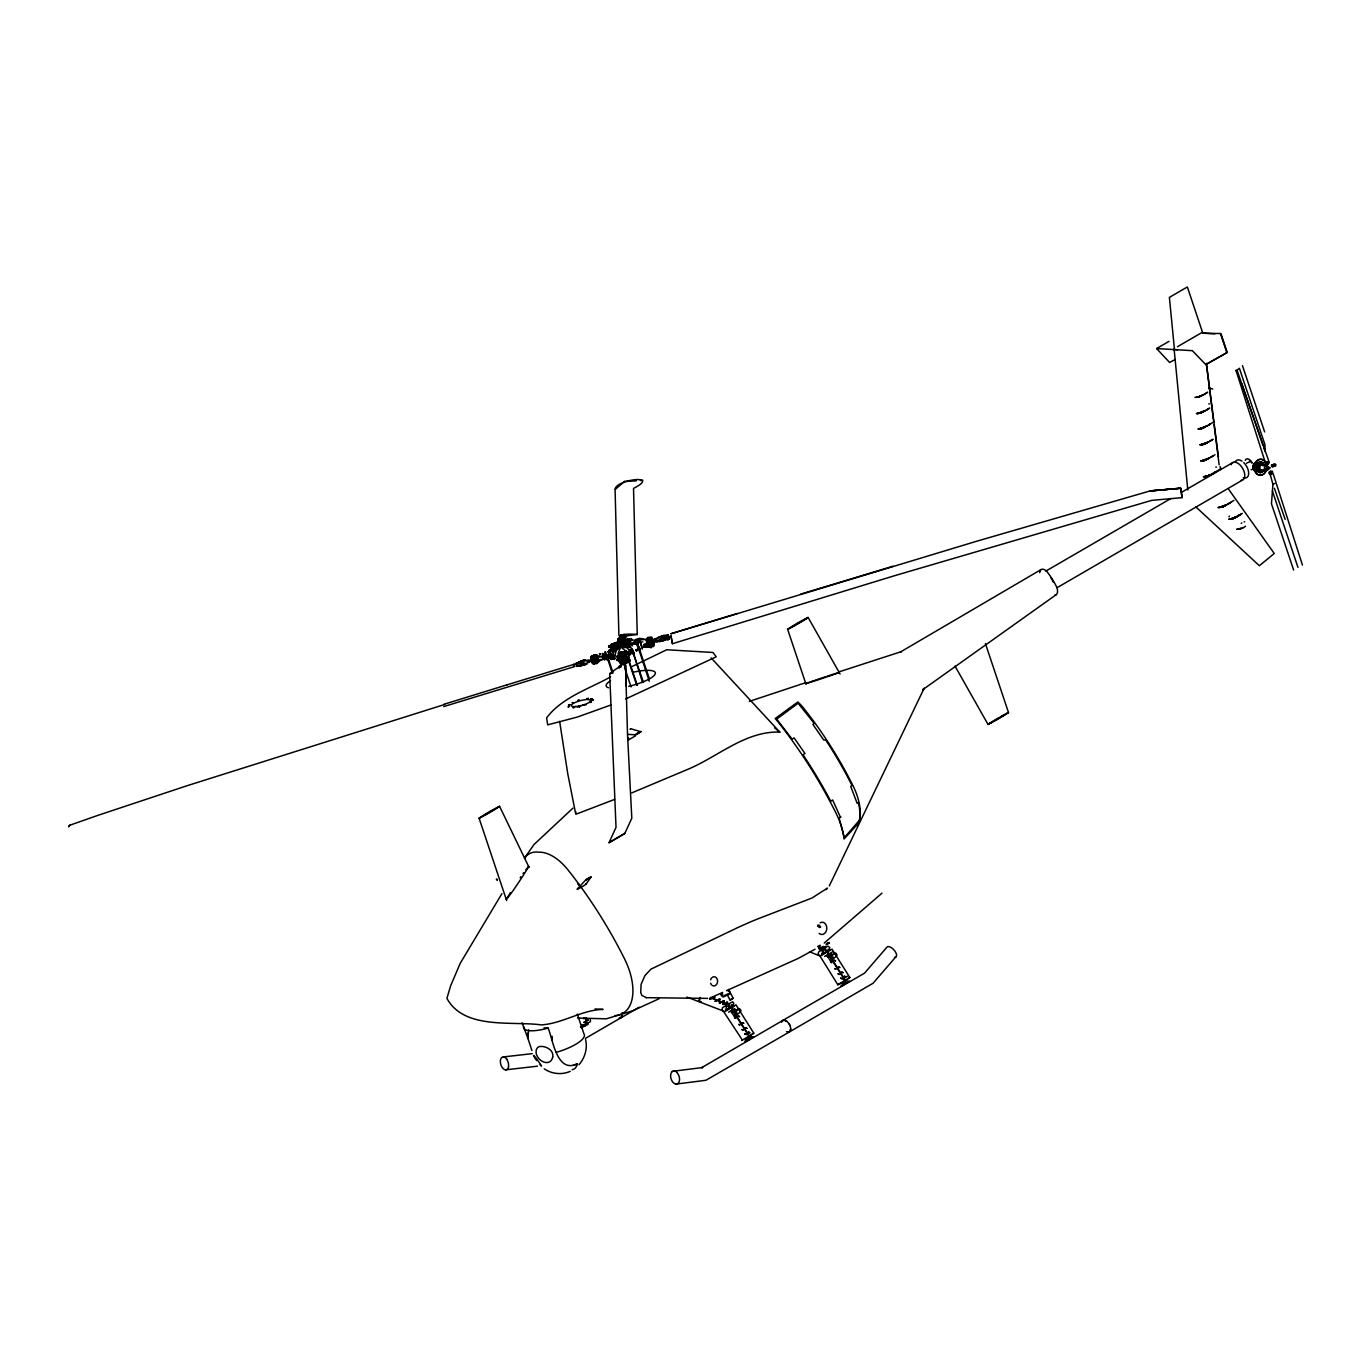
<?xml version="1.0" encoding="UTF-8"?>
<svg xmlns="http://www.w3.org/2000/svg" width="1371" height="1371" viewBox="0 0 1371 1371"><rect width="100%" height="100%" fill="white"/><g stroke="black" fill="none" stroke-linecap="round" stroke-linejoin="round"><path stroke-width="1.5" d="M611.277 650.608L610.935 646.375M612.546 648.277L612.443 646.461L612.837 649.254M608.433 651.294L616.573 649.186A3.667 1.045 -18.5 0 0 617.378 647.643L617.087 646.204L615.202 646.752A3.667 1.045 -18.5 0 1 611.826 647.506L608.981 647.283M609.41 650.745L609.101 650.317M620.994 662.313C618.801 661.885 622.331 660.119 620.532 663.273A104.642 36.263 -33.6 0 0 621.44 664.541L621.817 665.158A109.543 28.38 -32.7 0 1 621.474 664.507L617.344 657.857L619.401 656.572L618.098 653.264L619.812 649.288M620 638.423C614.945 638.029 622.348 640.326 624.73 637.618M633.762 652.785C632.511 651.328 635.373 653.23 631.551 649.871C632.682 646.444 634.927 656.486 631.346 652.836M579.522 665.809L578.613 666.083L579.539 665.586A104.642 6.17 -12 0 0 576.488 666.289L576.368 665.895A109.543 5.638 -17.3 0 1 577.757 665.466M586.737 664.181L580.122 665.775L583.618 663.975M582.195 665.363L582.675 665.261M581.87 665.415L582.007 665.055M584.457 664.781L583.892 665.124M584.457 664.575L583.84 664.695M602.709 655.698C612.014 657.206 593.694 663.067 598.836 660.702M672.441 643.685L670.95 635.681L671.105 636.692A147.023 12.27 72.9 0 0 671.567 639.383L672.407 643.702L894.595 575.7L1151.657 500.398L1182.145 497.639L1180.722 488.487M663.924 635.39L661.079 636.333M624.079 653.898C633.094 663.307 622.982 662.519 628.158 660.736M610.146 657.823L610.541 656.229L612.374 656.229M607.953 657.292A2.451 2.331 -1.6 0 1 610.095 653.778A2.451 2.331 -1.6 0 1 612.186 657.292L612.357 656.401M623.394 639.966C620.874 640.942 631.397 638.766 619.538 639.743L619.058 641.045M627.678 642.331L628.175 643.65L628.072 642.296M628.638 643.05L627.387 642.999L628.552 642.622M612.22 658.371C614.414 659.657 609.375 657.6 611.774 659.28M616.539 647.883L618.167 646.872M616.83 647.712L617.961 645.69L624.987 642.896M826.079 951.405L825.77 949.04L824.622 950.12M607.781 651.705L609.444 651.619M627.027 657.514L626.787 658.508M752.131 1036.956L751.462 1036.305L752.422 1037.453M610.403 658.868L610.78 657.017L610.403 657.909M610.421 658.714L611.792 658.937L610.506 658.423M610.575 659.125L610.832 658.131L611.14 659.194M611.466 658.834L610.541 658.885M633.265 643.667A2.605 2.485 -1.6 0 1 636.315 643.667A2.451 2.331 -1.6 0 0 633.351 643.753C633.522 642.005 634.979 644.456 633.094 642.999M634.602 643.427L633.796 643.17M575.854 811.975L575.854 814.271L614.585 799.413M609.992 657.412L608.724 657.377M616.727 659.794L618.852 658.08A4.284 4.096 -1.6 0 1 620.926 652.219A4.284 4.096 -1.6 0 1 626.736 654.721M618.338 660.205C617.139 657.429 616.847 662.861 620.292 658.8M623.017 640.565L623.754 641.097L623.291 640.154M638.201 649.546C636.487 647.969 638.132 649.546 638.012 648.911M646.204 643.89L646.923 645.93C645.535 648.277 642.142 645.398 644.644 646.632M643.976 646.923L646.546 646.032M612.734 649.254C611.158 648.397 611.14 650.882 612.58 649.083M609.015 650.54L611.689 648.894A3.667 1.045 -18.5 0 1 614.894 647.626L616.847 647.438L615.373 647.592M649.614 642.879L648.483 643.445L651.893 642.708L650.659 641.525L646.632 643.068L647.095 638.989L646.032 639.606M621.32 664.301L623.068 664.044A109.543 28.38 -32.7 0 0 624.148 660.685L624.165 659.143L625.622 658.92M625.33 659.674L625.159 664.627A104.642 17.737 -31.9 0 1 624.61 665.535L624.508 665.723M621.491 661.542L620.755 662.879L621.817 663.153M626.633 660.342L625.673 658.32M635.801 649.854C638.869 649.837 634.962 649.974 636.298 650.951M618.458 660.188L616.881 659.485L617.738 659.708M616.607 660.188L618.715 658.988L618.27 657.017M1293.624 570.028L1271.465 503.774L1272.939 484.1L1274.704 483.552M620.532 663.118L621.114 660.462M632.168 650.951L631.671 648.414L629.375 646.221M633.745 643.393L636.264 643.582M584.749 1017.968L584.012 1018.91L583.977 1017.899M648.294 637.789C647.283 637.258 648.723 651.174 651.036 646.444M648.329 639.726L647.712 640.84L650.522 640.103A1.851 1.577 -9 0 1 652.819 641.062L654.121 644.661A1.851 1.577 -9 0 1 652.904 646.684L649.837 647.215M648.449 640.411L647.455 640.634L648.603 640.48M651.122 647.146L650.385 647.472M626.256 660.222C625.039 663.341 626.05 657.326 624.49 659.708M611.02 649.34L611.397 650.42M632.648 652.699L632.699 653.401M607.319 655.389L606.462 656.572M611.295 655.886L609.889 654.772L606.668 656.606M582.983 1025.594L585.725 1025.834L584.183 1024.942M586.582 1023.554L588.125 1024.445L585.006 1024.034L586.205 1023.332M748.652 1039.252L745.361 1041.72L746.561 1041.035M749.457 1037.95L750.297 1036.219L747.692 1037.744M843.096 983.641L843.936 981.893M652.065 642.348L652.288 645.244L649.46 646.169M646.015 643.804L643.787 645.878M646.512 645.313C640.463 649.066 645.587 640.514 646.392 645.827M636.384 643.77L637.189 642.468L638.286 643.873M632.716 651.482L633.676 652.613L632.528 653.504M622.931 641.165L623.719 640.737L622.828 640.788M68.567 826.542L69.732 825.188M618.698 666.957L621.132 665.946L620.703 666.991M620.874 666.614L620.635 665.501L620.24 666.991M624.85 641.748L618.784 642.211L617.704 643.856M644.97 645.433L646.238 645.004M646.923 645.93L646.804 647.043L645.895 646.187M621.406 663.016L621.766 662.347A2.434 2.331 -1.6 0 1 620.737 659.074A2.434 2.331 -1.6 0 1 624.336 658.628A2.434 2.331 -1.6 0 1 624.422 662.073M619.401 646.461L618.132 647.198M611.243 656.143L608.398 657.035L609.769 656.589M618.235 660.034L617.001 659.537M619.349 659.177L619.195 656.572L618.15 657.343M626.616 659.622L626.478 660.496L624.113 655.355L620.48 657.309M619.281 655.612L619.401 654.635M626.924 657.772L632.802 651.996M607.319 658.149L608.57 660.805L608.004 657.943M646.307 644.798L644.541 644.73A2.365 1.182 -19.9 0 0 645.09 645.175M587.336 661.268C588.896 663.667 587.216 658.457 588.09 662.433M621.337 664.575L617.293 657.772L623.908 654.018M591.329 660.171L590.832 657.909M647.232 638.201L650.043 637.087A1.851 1.577 -9 0 1 652.339 638.046M651.602 642.519L648.757 644.01M501.923 893.618L460.193 963.367L450.648 985.8L446.912 998.396C464.186 1030.032 512.206 1020.881 541.254 1024.891C562.727 1023.589 581.647 1009.879 603.069 1009.416L595.048 1008.936M497.09 880.011C497.433 877.954 495.154 879.411 497.33 879.925M578.682 885.032C578.819 881.981 579.145 886.06 577.979 883.661M628.398 737.958L628.655 739.672L628.141 738.112M650.265 644.747L649.169 645.158M650.522 645.45L649.391 645.827M585.537 1038.327L621.543 1017.419L622.126 1013.238M676.143 1084.067L705.928 1080.279L789.165 1032.089L790.759 1028.85M1263.685 470.013C1266.067 473.492 1260.36 468.779 1264.559 469.533M1265.947 468.882L1265.227 469.67L1266.136 469.036M1265.81 469.55L1264.799 470.87L1266.119 470.184M1266.221 470.681C1262.502 467.785 1267.044 473.629 1266.341 470.047A8.02 6.255 -86.6 0 1 1256.659 473.8A8.02 6.255 -86.6 0 1 1256.59 461.084A8.02 6.255 -86.6 0 1 1266.204 463.912M1271.62 465.42L1272.939 464.495M1273.196 466.191L1273.779 465.54M1271.928 466.774L1273.385 466.311M1274.602 465.557L1275.527 464.855L1274.687 465.9M1265.33 470.356L1266.684 470.476M1267.112 466.431L1266.307 466.329M1275.099 465.352C1275.253 465.077 1272.511 464.975 1275.613 465.849M731.566 999.562C729.149 999.253 729.766 1001.036 731.343 999.031M732.011 999.031L733.125 998.259L728.567 989.399M616.145 645.33L617.738 644.867L616.162 645.33M781.59 1022.235L783.064 1020.281L864.57 973.136L886.968 947.155A6.804 3.205 48.4 0 1 892.384 948.424L893.652 949.606A6.581 3.085 48.4 0 1 896.548 956.033L873.07 983.247L789.165 1032.089L786.474 1031.678M790.69 1029.912C791.136 1025.697 787.777 1019.921 783.064 1020.281L701.626 1067.683L702.723 1067.529L674.035 1071.128M608.227 657.412C608.484 655.784 605.879 661.833 607.267 658.646M739.552 1009.724L740.597 1010.478L739.672 1010.084M625.039 659.005L625.861 660.873M624.165 660.685L623.257 661.662A104.642 36.263 -33.6 0 1 622.862 663.718L623.068 664.044M624.525 665.295L624.902 664.335L624.473 665.501M625.21 662.313L625.21 662.262A109.543 28.38 -32.7 0 1 624.542 664.541L624.576 665.518M620.806 661.302L620.72 662.227L620.617 661.285M621.046 662.159L621.766 662.639M621.646 664.884A109.543 28.38 -32.7 0 1 620.429 662.879C621.886 662.107 620.343 663.375 620.926 662.004M622.965 661.97L622.245 660.496L622.64 662.433M622.708 661.473L622.194 660.462L622.794 662.159M623.257 661.662L621.988 659.948M828.547 950C826.816 948.252 829.883 950.806 827.998 951.097M612.717 646.392L612.563 647.883M633.762 652.836C634.739 654.207 632.511 654.807 634.019 653.933M608.587 655.561L608.021 656.915M745.43 1041.634L745.087 1040.743M618.355 647.9L617.738 648.723A3.667 1.045 -18.5 0 1 616.864 650.06L613.128 652.236L613.934 656.606M620.36 638.543C620.069 642.194 614.431 642.622 610.832 644.473M627.952 643.479L628.089 642.519L623.908 645.295M630.317 643.65C634.79 643.65 628.055 642.622 631.414 643.667L626.53 646.735L624.525 646.512A3.667 1.045 -18.5 0 1 623.599 645.741L621.56 645.707M528.658 1029.861L527.886 1038.378L531.948 1050.529M631.551 649.871C628.912 654.772 616.402 657.497 618.561 656.76M622.982 655.047L626.89 661.765M623.976 657.36L624.936 657.155M624.182 636.881L623.257 634.43L625.245 634.276A147.023 140.288 -1.6 0 1 630.3 634.088L637.344 634.43L623.394 636.333L624.096 635.75L624.233 637.069M623.445 638.235L623.394 635.698A104.642 21.885 -4 0 0 622.623 634.824L620.96 634.944A104.642 21.885 -4 0 0 620.206 635.921L619.692 638.098A109.543 32.75 -4.1 0 1 620.052 637.155M667.266 639.657L667.437 637.549L669.219 638.526M627.421 653.384L627.472 651.945A2.365 1.474 -20.9 0 1 628.655 651.739L628.998 651.928M627.301 651.722L627.61 653.144L628.638 652.836M1260.463 464.82L1260.497 464.752A2.776 2.159 -86.6 0 1 1263.051 465.54A2.862 2.228 -86.6 0 0 1259.264 466.277A2.862 2.228 -86.6 0 0 1261.646 470.099A2.776 2.159 -86.6 0 1 1260.018 465.18L1259.966 465.06M643.804 644.918L644.353 646.512M663.238 640.446L665.226 640.051A104.642 51.978 -26 0 0 669.219 638.046L668.962 636.881L669.117 638.955M664.061 640.446L654.207 642.245L660.085 639.417A109.543 55.491 -19.9 0 0 668.517 636.11L668.26 634.927A104.642 53.606 -13.7 0 0 663.907 635.493L658.029 637.361M668.311 637.601L666.306 639.126L668.945 638.132L667.968 639.709L666.769 638.201M668.088 637.909L666.306 639.126M667.471 639.417L667.06 638.166L667.163 639.469M640.908 642.125A3.17 1.611 -19.9 0 0 638.835 641.851C640.223 642.553 637.704 643.77 639.64 640.805M508.624 1066.844L508.178 1068.146A6.804 3.976 73.7 0 1 503.414 1068.814L502.403 1067.718A6.581 3.839 73.7 0 1 500.518 1059.869L500.963 1058.583A6.804 3.976 73.7 0 1 505.728 1057.915L506.739 1058.995M642.605 682.535L633.83 654.738L643.462 682.261M611.689 649.7L612.066 650.488L611.672 649.528M611.517 648.946L616.504 648.98L612.203 649.186M611.295 656.401L611.329 657.309M607.027 655.492L608.193 655.921L607.576 656.692M642.965 641.988L642.519 641.834M643.376 646.169L644.199 646.889M666.991 638.286L667.968 639.606M668.671 637.892L669.031 638.766M619.041 638.663L619.761 638.92M623.462 638.578L625.519 638.029M624.559 663.084L627.284 661.422M742.414 1040.143L723.974 1012.124L735.97 1004.84L753.793 1033.186L748.103 1036.836M741.797 1040.469L753.793 1033.186M841.109 982.904L837.835 984.772L820.098 956.221L832.008 949.143L849.831 977.489L847.912 978.911M837.835 984.772L849.831 977.489M619.041 641.337L619.538 639.743M636.864 641.028L635.578 641.594L636.83 640.72M826.644 951.885L826.25 950.891M847.432 982.322L841.4 986.023L841.126 985.046M1266.136 464.906C1263.479 465.043 1266.667 463.501 1268.158 463.998M1267.524 465.969L1266.564 466.877M1266.427 470.699L1264.902 470.99M1267.25 468.899L1266.53 469.465M617.704 659.982L616.744 660.274M618.852 660.565L617.755 660.565L618.51 659.914M618.647 659.605L618.355 658.765M609.992 650.625L609.101 650.248M610.352 651.722L609.889 652.527L610.129 651.671M614.602 650.162C612.871 649.957 610.523 651.842 613.42 652.013M613.642 652.425L613.66 651.739M627.541 638.629L627.969 638.56M631.346 638.8L631.174 638.458M653.796 639.554L654.91 638.903L654.927 639.794M625.536 664.764L627.524 734.667L631.808 818.264L624.679 833.654L609.032 842.685L616.025 827.364L609.667 673.624L615.185 669.596A147.023 140.288 -1.6 0 1 619.435 666.94L620.463 666.34M612.46 657.189C610.472 645.792 605.485 660.205 608.775 658.183M622.314 637.052L623.394 635.698M829.301 885.906L924.174 688.208L922.786 689.664L1056.047 594.791M611.089 657.36L610.181 656.863M648.072 637.138L647.266 638.269M637.258 634.567L633.522 488.419C661.679 473.955 614.945 479.284 615.082 489.653L618.904 635.664M607.096 658.817L607.164 659.742L606.873 658.834M626.461 652.253L626.239 650.917L626.958 653.23M639.006 649.991L649.254 681.216M1266.941 462.387L1265.296 462.507L1235.991 370.359M1267.215 463.192L1265.844 462.97M1264.799 469.636L1265.347 468.642L1266.376 469.893A8.02 6.255 -86.6 0 1 1256.847 473.818A8.02 6.255 -86.6 0 1 1256.761 461.084A8.02 6.255 -86.6 0 1 1266.376 463.929L1267.095 464.529M1263.651 447.323L1265.073 451.505L1264.902 444.547L1239.384 368.268L1237.036 370.256L1268.809 461.204L1266.924 462.455M1268.655 463.072L1267.472 464.084M1269.306 472.035L1270.866 471.47M1269.169 473.475C1278.063 467.494 1266.598 476.251 1269.769 471.675M1270.043 472.687L1271.003 471.264M1269.683 474.349L1269.923 472.909M1271.945 472.19L1269.546 472.464M1270.986 472.018L1270.763 471.298M626.067 642.742L627.49 642.691M639.092 641.08L637.823 640.446L639.503 640.857M620.892 662.056L621.166 662.913M507.287 897.679L506.293 899.496A71.669 36.4 -41.6 0 0 508.452 896.84M616.316 649.768L615.065 655.492L619.058 657.943M648.277 640.326L648.62 640.24M617.378 659.674L618.372 659.382M618.544 661.49L619.092 661.011M840.509 817.39L832.625 799.944L830.775 801.315L828.101 796.277A294.251 164.057 59.9 0 0 804.948 757.7L803.046 754.838L804.948 753.484L794.083 737.872L792.164 739.226L776.74 719.107L798.111 703.254L814.237 723.425L812.9 724.402L823.731 740.014L825.599 739.809A252.384 140.716 59.9 0 1 849.077 779.705L852.008 785.463L850.706 786.44L857.201 803.423L858.332 802.429L858.812 804.297A45.38 25.295 59.9 0 1 859.411 820.269L844.382 837.578L839.189 818.401L840.851 816.79M1271.414 465.249L1272.836 464.923M1271.637 466.26L1271.945 464.838M1272.151 465.472L1273.882 464.084M1272.888 466.997L1273.488 466.003M609.084 655.458L608.039 656.435L609.649 654.721M622.091 1016.511L619.229 1018.002M609.17 655.766L608.621 656.692M622.931 654.67L622.383 655.064M835.625 953.719L836.618 954.764L835.625 953.976M727.693 990.548L729.783 991.764M615.048 648.175L617.773 646.444L615.562 646.684A3.17 0.943 -4.1 0 0 612.529 647.592L612.46 647.146M580.019 706.185L578.905 706.648L580.19 706.151M585.074 704.848L586.222 704.711M572.084 702.706L573.404 702.603M609.032 842.685L624.696 833.397M608.433 656.041L607.833 655.835M619.126 656.692L618.355 656.726M626.256 661.713L627.284 661.25M570.096 704.677L568.451 705.054L569.565 704.591M747.898 1037.607L747.075 1039.338M747.795 1040.315L748.96 1039.646M845.102 981.225L846.335 980.505L843.731 982.047M625.604 659.965L624.011 659.777L625.622 658.251A4.027 3.839 -1.6 0 0 626.119 657.634M624.919 659.794L624.799 659.588M586.274 883.918L591.004 876.926A22.005 18.012 42.8 0 1 585.623 880.079L577.294 889.128A21.559 17.634 42.8 0 0 580.276 887.757L583.652 885.803A21.559 17.634 42.8 0 0 586.274 883.935A21.559 17.634 42.8 0 0 585.554 884.175M598.27 660.685L597.413 662.193L598.664 661.799L597.002 656.623L592.495 658.011L592.58 659.468L596.179 658.354L596.008 659.879M633.231 652.476L633.179 651.705M576.368 664.335L577.448 663.701M734.53 1016.854L736.741 1013.889A1.799 0.994 59.9 0 0 734.856 1010.873L732.08 1012.946L734.53 1016.854L740.614 1011.644A1.799 0.994 59.9 0 0 738.729 1008.628L732.08 1012.946M830.569 961.14L832.78 958.175A1.799 0.994 59.9 0 0 830.877 955.176L828.118 957.232L830.569 961.14L836.653 955.93A1.799 0.994 59.9 0 0 834.75 952.931L828.118 957.232M671.996 1071.899L671.259 1072.893A6.581 4.096 72.9 0 0 671.841 1080.656L672.75 1082.027A6.804 4.25 72.9 0 0 678.182 1083.296L678.902 1082.319A6.581 4.096 72.9 0 0 678.319 1074.538L677.411 1073.167M1263.428 469.722L1264.559 471.041M1267.25 468.488L1268.089 469.533M618.921 640.668L619.007 641.251M618.167 657.292L621.149 662.433M68.704 826.782L69.767 825.239L97.872 815.368L186.987 785.754L444.564 704.505M619.109 660.479L619.898 660.959L618.732 661.439M626.273 658.063L625.827 658.423A4.284 4.096 -1.6 0 0 626.341 657.754M618.27 658.594L618.115 659.314M579.042 1064.701C584.851 1057.864 587.816 1048.369 585.537 1039.526M527.218 868.066L528.572 866.369M732.44 1006.468L733.776 1003.178L732.68 1001.807L727.401 1004.532L710.195 997.625M828.478 950.771L829.815 947.481L827.793 946.127L818.624 951.954L818.024 954.319L820.115 955.621M668.997 638.286L668.448 639.246M669.151 638.715L668.26 639.64M820.372 945.339L819.19 945.613M649.665 642.776L648.294 643.153M650.574 645.295L649.203 645.672M609.255 645.81L608.964 647.249M612.271 644.764L611.312 644.61L612.134 643.959M608.604 646.204L611.517 646.632L616.419 643.565L612.134 644.096M627.935 645.535L628.175 645.313M628.929 647.712L628.723 646.923M632.082 645.69L632.339 643.822M632.425 645.552L631.928 645.707M654.018 639.246L661.113 636.538M619.007 639.4L619.092 640.754M592.666 657.72L593.712 657.086M585.314 659.64L579.762 661.867A104.642 4.559 -22.6 0 0 575.649 663.598L575.786 663.992A109.543 5.638 -17.3 0 1 578.579 663.101M592.443 662.244A1.851 1.834 41.2 0 0 594.757 663.461L597.567 662.724L596.179 663.495L593.729 655.595L595.254 654.841L592.152 655.938A1.851 1.834 41.2 0 0 590.884 657.994M595.597 656.503L596.985 655.064L597.379 656.178M609.992 658.149L609.341 656.109A2.057 2.057 41.2 0 0 606.668 654.858L597.088 657.463L596.985 655.064M602.88 653.367L604.388 659.862M602.692 655.715L606.753 654.755M597.413 662.193L598.973 661.456L598.647 660.239M596.951 663.547L597.567 662.827M826.01 889.693L827.416 888.1L811.975 898.022L759.928 918.09A313.582 188.444 -60.5 0 0 746.561 923.643L744.264 924.654A327.566 230.225 -65.8 0 0 732.508 930.104L650.985 969.126L644.884 975.655L641.08 984.412L640.72 992.501L641.834 995.397L646.444 997.677M608.878 660.685L608.553 660.548M609.135 661.25L613.128 672.938M633.95 654.138L633.796 653.881M634.276 654.738L633.625 654.892M611.483 658.457L610.609 658.2M649.271 646.564L647.883 646.529L651.688 645.758L652.288 644.25M626.119 659.245L626.873 659.708M613.403 649.323L614.414 648.432M648.02 638.423L647.78 637.892M621.8 664.301L618.561 660.462M626.427 655.269C640.223 640.651 624.199 664.438 626.204 654.927M1237.036 370.256L1235.837 370.65M1266.873 464.101L1267.592 464.169M1270.214 467.614L1268.175 468.419M1271.517 471.504L1270.06 472.155M645.93 645.604L645.124 645.193L646.135 644.678M619.606 667.369L619.298 666.152L619.246 667.831M620.737 666.974L620.035 665.792L620.583 666.58M572.975 808.102L533.936 844.587L524.408 858.315A42.501 23.701 59.9 0 1 536.832 852.008L539.111 852.196A42.501 23.701 59.9 0 1 568.074 870.019A288.99 161.127 59.9 0 1 578.631 883.832M633.796 654.104L632.682 653.179M615.288 489.378L624.662 481.29M630.968 653.213L629.975 654.018M619.915 655.372L619.966 655.218A3.102 2.965 -1.6 0 1 624.987 654.772M627.575 639.229L629.615 638.835L629.049 639.623M632.1 640.068C637.704 639.674 618.098 640.343 631.311 639.949L629.426 641.131L624.371 640.891A3.667 1.045 -18.5 0 0 623.497 642.228L621.166 643.976L617.276 644.147A3.667 1.045 -18.5 0 0 616.35 643.359M824.245 943.042L881.964 893.189M731.48 999.305L731.686 999.151M737.958 1009.999L736.878 1010.461M827.741 943.351L829.147 942.545L827.381 943.317M618.372 647.9L619.401 647.249M607.987 655.938L610.506 654.892M624.405 664.284L624.576 665.141M523.619 1026.622A27.694 7.969 -18.5 0 0 548.16 1028.079C552.616 1038.413 556.815 1074.298 577.414 1063.656C577.02 1066.467 575.066 1069.209 572.17 1069.757M668.74 639.4L668.962 637.772A109.543 55.491 -19.9 0 1 660.685 641.028L660.685 641.062M643.685 647.215L643.17 646.289M624.628 646.289L622.023 646.187M622.074 654.55L623.891 653.761M727.178 1009.587L729.423 1008.113M729.578 1008.199L730.623 1007.428M730.897 1007.754L748.806 1036.048M731.274 1007.548L749.183 1035.825M731.771 1006.948L733.005 1006.04M824.091 953.239L825.445 952.417M826.524 951.731L827.553 950.926M827.021 952.005L844.844 980.351M827.313 951.834L845.221 980.128M745.464 1039.218L746.698 1038.293M750.074 1038.738L751.394 1038.036M842.737 982.596L841.503 983.504L842.702 982.818M847.586 982.407L848.238 981.413M620.892 662.793L621.337 663.65M628.586 652.476L630.266 649.288L631.294 650.437M617.653 648.157L617.207 647.232M647.832 639.109L648.843 639.572M506.653 900.593L479.096 818.213L481.752 816.876A85.345 24.524 -18.5 0 0 497.536 807.708L499.575 806.337L529.103 867.449M805.959 684.112L787.64 629.34L790.296 628.004A85.345 24.524 -18.5 0 0 806.079 618.835L808.119 617.464L840.08 674.001M991.559 722.071A85.345 24.524 -18.5 0 0 990.051 723.048L988.011 724.419L955.004 666.066M610.078 647.489L609.975 646.855M631.62 644.062L626.53 646.735M618.749 639.366L618.818 638.115L619.298 638.989M1269.683 468.882L1268.775 466.74M627.421 643.993L625.964 644.541L625.861 643.565M826.302 943.933L828.29 943.111M828.598 943.368L826.696 943.968L827.518 943.608M832.917 954.764L834.048 954.233M608.553 646.084L609.615 645.895L608.758 645.775M1266.016 461.787L1266.547 462.473M1270.043 473.715L1272.974 484.529M660.085 639.383L664.112 637.121A104.642 53.606 -13.7 0 0 668.397 635.767L668.517 636.093M1221.235 468.402L1212.701 473.663A19.348 15.064 -86.6 0 1 1211.416 474.537M626.444 642.571L627.335 642.296M646.204 639.623L639.674 638.269L635.716 639.486A2.057 1.765 -9 0 0 634.345 641.765L635.099 643.496M628.312 651.945C626.341 654.79 619.795 650.488 618.338 656.315M789.987 1031.54L788.154 1032.226M620.12 645.93L621.543 645.707M625.656 642.468L625.981 642.245A3.667 1.045 -18.5 0 0 629.358 640.942L629.426 641.131M1205.606 410.58L1208.057 409.021M1207.183 425.935L1209.616 424.376M1209.033 441.77L1211.467 440.211M1209.839 457.897L1212.29 456.337M1227.268 504.528L1229.701 502.968M1236.556 516.97L1239.898 514.828L1237.156 516.593M782.258 1020.829L783.664 1020.213M621.766 644.61L623.102 643.77M1214.363 421.497L1208.571 425.044M609.529 646.409L614.431 643.342M609.598 646.615L614.482 643.547M626.341 639.914L624.799 640.908M617.19 648.569L621.611 646.427M624.525 646.512L629.426 643.462A3.667 1.045 -18.5 0 0 626.033 644.199L622.914 644.181L623.274 645.261M624.593 646.718L629.495 643.65M627.61 658.988A4.079 1.165 -18.5 0 1 625.793 659.811A4.216 1.217 -18.5 0 0 627.678 659.005L628.175 658.697A4.079 1.165 -18.5 0 0 628.723 657.292M628.775 660.034L628.861 659.982A4.079 1.165 -18.5 0 1 629.049 661.61L628.655 661.919A4.216 1.217 -18.5 0 1 624.713 663.341M1233.951 500.398L1228.656 503.637M1203.584 394.779L1207.714 392.209L1204.218 394.317A19.348 15.064 -86.6 0 1 1202.95 395.191M1206.411 410.083L1209.153 408.369M1207.971 425.456L1210.713 423.742M1209.822 441.291L1212.564 439.577M1210.627 457.4L1213.386 455.686M1212.067 474.126L1216.18 471.555L1212.701 473.663M1228.056 504.048L1230.798 502.334M1238.407 515.804L1240.892 514.245L1237.722 516.164M590.781 660.085L589.65 661.953L580.636 665.569A104.642 6.17 -12 0 1 576.386 666.409M622.417 646.375L623.959 646.821A3.667 1.045 -18.5 0 0 624.885 647.609L629.94 646.358L626.461 646.529M732.954 1006.948L734.051 1006.28M815.042 949.229L798.35 958.363L726.493 990.685M618.115 647.198L616.504 646.187L617.584 645.518M1214.997 454.726L1211.227 456.989M1242.366 513.371L1238.938 515.427M623.342 643.633L624.73 642.536L623.805 643.256A3.667 1.045 -18.5 0 1 624.73 641.988M1207.011 409.672L1209.702 408.044M1210.422 440.879L1213.112 439.251M820.458 926.59L818.95 927.396M820.612 926.899L819.532 927.516M732.251 999.185L732.457 998.962M827.176 943.899L826.285 944.413L827.141 944.071M622.862 663.718L621.44 664.541L621.269 661.782M1041.069 569.565L900.439 652.013L901.313 651.636L839.001 671.876M620.72 1017.968L639.229 1007.205M1175.324 359.442L1169.6 362.458L1156.61 348.56L1169.017 341.362M1177.432 346.743L1202.093 332.433M1156.61 348.56L1192.324 350.668L1205.795 364.583L1227.251 352.45L1220.927 333.547L1203.292 333.187M1227.251 352.45L1205.795 364.583M628.981 739.637L635.51 735.85M1045.919 571.056L1170.714 498.616M1181.733 492.223L1233.112 462.404M1057.195 587.628L1242.554 480.039M585.64 880.096L591.038 877.029A22.005 18.012 42.8 0 0 585.657 880.113M583.189 1025.439L584.423 1024.771M580.481 1026.965L582.127 1027.924L583.018 1027.05M819.858 949.829L826.096 946.196M726.424 1008.867L726.15 1006.828L727.401 1006.52M728.806 1007.479L728.549 1005.44L729.749 1004.737L730.006 1006.794M823.697 952.794L822.497 953.496L822.189 951.131L823.388 950.429L823.645 952.468M733.965 1005.474L725.79 1010.427L725.43 1009.364M829.986 949.777L821.812 954.713L821.555 953.753M728.567 1012.175L734.805 1008.542M824.588 956.461L832.403 951.937M746.715 1034.642L749.834 1032.843M842.737 978.945L847.432 976.221M842.514 982.064L845.479 980.368M843.902 982.116L845.067 981.328L845.496 982.253M746.612 1040.812L753.536 1036.784M841.4 986.023L849.574 981.07M631.894 640.017L629.717 642.022A3.667 1.045 -18.5 0 1 626.358 643.342L627.147 642.708M1196.9 413.614L1205.417 410.529L1202.573 412.105M1198.46 428.969L1206.977 425.884L1204.132 427.478M1200.311 444.804L1208.828 441.736L1205.983 443.313M1201.133 460.93L1209.633 457.845L1206.788 459.422M1218.545 507.561L1227.062 504.494L1224.217 506.07M1233.609 518.375L1237.499 516.216L1234.894 517.655M626.273 639.709L627.832 638.955M608.947 660.462L608.81 660.256M608.296 660.685L607.473 658.56M612.1 673.007L609.667 673.795M667.848 638.92L668.602 638.526L667.626 638.732M1206.463 476.303L1209.856 475.137L1203.927 476.8M644.456 645.827L645.57 645.535M818.744 926.008L819.755 925.288M1196.232 397.35L1201.373 395.791L1198.562 396.87M625.073 656.88L624.885 657.737M1266.256 461.581L1265.296 462.507M1268.295 463.535L1267.027 464.203M1268.175 464.186L1268.946 462.713M1270.232 471.453L1270.232 472.258M1271.637 473.201L1272.494 472.412M1200.345 396.253L1203.31 394.728M1201.784 412.414L1204.749 410.889M1203.344 427.769L1206.326 426.261M1205.195 443.621L1208.177 442.096M1206.017 459.731L1208.982 458.205M1208.811 475.6L1211.793 474.075M1223.429 506.379L1226.411 504.854M1234.191 517.93C1243.308 513.2 1225.571 522.591 1236.299 516.867L1233.489 518.169M990.667 723.1L988.645 723.991M589.993 660.479L589.89 661.405M807.245 617.893L808.119 617.464L805.463 618.801A85.345 24.524 -18.5 0 0 789.679 627.969L787.64 629.34L807.485 617.91M498.701 806.765L499.575 806.337L496.919 807.673A85.345 24.524 -18.5 0 0 481.135 816.842L479.096 818.213L498.941 806.782M607.97 651.996L609.067 651.842M608.141 660.702L608.313 658.765M643.959 646.804L645.981 645.707M610.523 676.914C588.759 689.047 561.973 697.411 546.601 717.89L547.697 724.865L577.294 717.067L610.935 704.985M631.14 666.957L666.734 649.751L713.006 652.476L716.21 656.829L625.639 698.97M731.771 998.808L733.125 998.259M610.558 658.748L612.152 658.029M611.346 658.697L611.637 659.554L611.535 658.611M581.184 660.925L581.287 660.891M583.086 660.582L582.504 660.839M578.442 662.501L578.356 662.45M579.984 661.782L578.973 662.073L584.389 661.25A109.543 5.638 -17.3 0 0 582.915 661.73M583.189 660.479L582.709 660.376M626.29 658.697L625.947 660.308A4.079 1.165 -18.5 0 0 627.712 659.297L628.175 658.988A4.079 1.165 -18.5 0 0 628.535 657.48M620.789 636.607L621.097 635.099L620.892 636.384M620.617 635.818L622.691 635.047A109.543 32.75 -4.1 0 1 622.931 635.63L622.794 635.767M620.789 635.527L620.789 635.938M1199.556 396.51L1202.658 395.088M1201.013 412.688L1204.098 411.249M1202.573 428.043L1205.675 426.621M1204.424 443.878L1207.525 442.456M1205.229 460.005L1208.331 458.582M1208.04 475.857L1211.141 474.435M1222.658 506.636L1225.76 505.214M724.316 995.586L729.389 993.255M722.945 997.111L729.715 993.992M659.057 998.739L632.442 1010.907L606.273 1018.824L577.551 1018.053M598.613 656.006L599.058 655.766M632.031 643.188L633.71 642.793M711.052 997.608L722.637 992.415M617.567 645.878L617.019 647.232M1199.351 396.63L1202.024 395.448L1198.785 396.75M1200.79 412.791L1203.464 411.608L1200.225 412.911M1202.35 428.163L1205.023 426.964L1201.784 428.283M1204.201 443.998L1206.874 442.816L1203.635 444.118M1205.023 460.125L1207.68 458.925L1204.441 460.245M1207.817 475.977L1210.49 474.794L1205.64 476.748L1209.856 475.137M1222.435 506.756L1225.108 505.573L1221.869 506.876M1232.066 518.821L1235.717 517.193L1232.769 518.375M631.825 792.866L689.476 768.634C718.832 755.901 746.235 730.812 779.825 732.114L711.138 657.909M635.784 649.82L637.601 649.597L636.418 650.694M645.895 646.289L644.918 646.529M600.087 654.293L600.772 653.881M623.685 643.667L624.542 643.787A3.102 2.965 -1.6 0 1 625.176 644.884M585.246 659.708L579.556 662.107A104.642 4.559 -22.6 0 1 575.546 663.735L575.786 663.992M594.26 655.132L593.849 655.252M594.037 655.441L594.98 655.167M596.196 663.307L597.396 662.913M596.676 662.947L597.139 663.204M596.265 663.495L596.488 662.998M596.351 663.461L597.379 663.17M624.525 657.189L625.604 658.046M1271.26 473.372L1272.237 473.012M1272.014 474.058L1271.106 474.4M570.199 1071.351C561.921 1075.104 551.69 1073.99 544.253 1068.849M619.418 647.249L622.4 646.375M1243.274 527.509L1237.328 529.275L1241.286 528.572L1238.184 529.035M594.414 656.64L593.883 655.047L594.825 655.201M576.763 663.958L577.825 663.872M589.513 661.799C593.163 659.28 584.56 659.931 584.235 661.559A109.543 5.638 -17.3 0 1 575.666 664.112M596.368 660.702L595.391 660.993M1274.396 464.118L1275.613 464.512M1272.562 465.317L1273.539 465.797M573.009 1065.558L576.985 1063.999M1200.002 413.031L1202.83 411.951L1199.436 413.117M1201.579 428.403L1204.389 427.324L1200.996 428.489M1203.43 444.238L1206.24 443.159L1202.847 444.324M1204.235 460.348L1207.046 459.268L1203.669 460.433M1221.664 506.996L1224.474 505.916L1221.081 507.081M1231.295 518.975L1235.134 517.501L1232.049 518.564M618.492 657.017L619.041 658.32M667.608 638.595L668.02 637.686M667.557 639.246L668.5 639.023M627.078 643.924L628.741 644.73M580.619 661.405L581.63 661.096M597.173 662.947L594.363 663.907A1.851 1.834 41.2 0 1 592.066 662.69L590.747 658.457A1.851 1.834 41.2 0 1 591.946 656.161L594.774 655.235L597.019 663.17M650.488 647.026L651.191 647.815L648.757 641.165M613.557 643.873L617.584 642.588M599.418 653.59L600.669 654.121M624.439 665.038L624.473 663.821M595.682 657.634L594.226 658.08M596.608 660.599L595.151 661.045M811.324 681.507L812.232 681.198A94.445 12.716 -12.6 0 1 814.1 680.547M749.337 701.386L804.828 682.964M596.728 663.118L597.499 662.45M659.502 641.731L665.192 640.068M825.205 676.863L816.036 679.913A94.445 12.716 -12.6 0 0 815.077 680.239M817.544 679.999L828.547 676.331A103.082 19.708 -10.1 0 0 831.546 675.32L832.505 674.978A85.276 16.915 -9.8 0 0 837.75 673.041L839.223 672.458L835.282 673.607A95.97 12.922 -12.6 0 0 831.169 674.892M816.825 680.239L816.568 680.342A86.27 17.12 -9.8 0 1 808.633 682.809L805.805 683.615L807.211 683.049A76.913 15.27 -9.8 0 1 809.593 682.141M574.089 664.25L573.935 664.301A147.023 12.27 72.9 0 0 573.558 664.524L574.021 666.58L574.415 664.215L507.201 684.78M620.994 646.409L619.932 646.649M548.16 1028.079L544.064 1027.839M556.283 1052.345L556.318 1052.328A27.694 7.952 -18.5 0 0 583.96 1033.974L577.311 1014.06M595.734 659.982L592.992 660.822L595.288 662.142M1199.231 413.237L1202.196 412.294L1198.648 413.288M1202.641 444.427L1205.606 443.484L1202.076 444.478M1203.447 460.553L1206.429 459.611L1202.881 460.605M1220.876 507.184L1223.84 506.259L1220.31 507.236M507.304 684.746L443.998 704.283M595.425 655.801L596.676 655.407M650.882 641.182L649.957 641.422M649.306 642.451L649.408 641.131L649.631 642.571M649.82 642.279L649.271 644.678M649.665 644.661L652.305 643.856M627.301 653.042L627.541 651.979A2.365 1.474 -20.9 0 1 628.638 651.91M597.173 661.559L594.74 662.279M605.948 659.64L605.399 658.663M573.798 666.837L443.724 706.579M737.427 613.488L670.71 633.83L976.666 541.237L1150.115 490.921L1180.637 488.23L1182.128 497.553M800.853 594.089L893.035 566.24M593.951 660.514L594.757 660.274M664.112 637.121L658.114 637.875M584.115 661.593L579.59 662.09M584.714 663.513L584.834 663.461A109.543 5.638 -17.3 0 1 576.266 666.032M594.294 658.937L592.906 659.331M662.176 640.84L661.645 640.942M644.233 646.221L645.57 646.238M1231.347 518.718L1234.568 517.81L1230.524 519.095A22.707 17.686 -86.6 0 1 1228.947 519.198L1234.003 518.118L1229.736 519.163M622.623 634.824L622.725 636.47L622.605 635.116M615.887 647.678L615.665 647.746A5.518 1.577 -18.5 0 1 617.824 645.827M582.812 664.901L582.058 665.398M1197.003 397.23L1200.139 396.459L1196.437 397.247M1198.443 413.391L1201.579 412.62L1197.877 413.408M1200.019 428.763L1203.138 427.975L1199.436 428.78M1201.87 444.598L1204.989 443.827L1201.287 444.615M1202.675 460.707L1205.795 459.936L1202.11 460.725M1220.104 507.356L1223.223 506.585L1219.522 507.373M623.445 638.406L624.439 638.166M1267.438 462.147L1268.672 461.89M1271.123 474.315L1269.615 474.52M580.876 1026.793L590.473 1021.652L590.301 1019.613M645.21 645.775L646.221 645.655M586.668 664.25L580.721 665.792M655.801 640.188L654.635 640.257M625.964 644.541L626.924 644.147M642.81 480.244L640.411 480.518M569.034 706.339L568.142 706.888M593.883 655.047L594.774 654.807M611.192 650.437L612.014 650.18M623.188 636.041A109.543 32.75 -4.1 0 1 624.062 637.806L625.536 638.303M1173.49 349.468L1177.363 349.708M648.552 643.839L648.963 644.987M1197.671 413.511L1200.979 412.928L1197.106 413.511M1199.231 428.883L1202.538 428.3L1198.665 428.866M1201.082 444.718L1204.389 444.135L1200.516 444.701M1201.904 460.845L1205.195 460.262L1201.322 460.827M1204.698 476.697L1208.005 476.114L1204.132 476.697M1219.316 507.476L1222.624 506.893L1218.75 507.459M1228.947 519.198L1233.454 518.409L1229.924 518.924M608.518 661.422L612.271 673.195M1267.832 462.044L1268.861 462.113M1266.821 463.295L1265.793 463.227M537.398 1066.192L505.591 1069.826M665.278 640L665.775 639.623M609.992 656.932L609.392 657.377M573.267 707.727L574.586 707.23L573.129 707.693M579.265 706.768L580.567 706.219L578.939 706.682M568.297 706.888L569.531 706.356M503.551 1056.904L532.274 1053.648M739.757 1010.975L739.723 1009.81M1236.642 529.257L1240.806 528.812L1237.567 529.069M1194.895 397.401L1198.94 397.076M1196.335 413.562L1200.379 413.237M1197.894 428.934L1201.939 428.609M1199.745 444.77L1203.789 444.444M1200.55 460.879L1204.595 460.57M1203.361 476.748L1207.405 476.423M1217.979 507.527L1222.024 507.201M636.315 480.827L624.508 481.512M627.541 643.753L625.93 644.301M619.555 640.12L624.302 639.811M619.007 640.446L624.919 640.051L624.285 639.417M622.314 644.319L623.274 644.284M609.581 650.282L614.671 650.368M686.888 997.06L724.077 1011.318M624.987 645.295L626.016 645.295A5.518 1.577 -18.5 0 0 624.559 643.959L627.078 643.822M624.953 640.771L624.799 639.914L625.759 640.634M624.97 645.295L623.925 645.295M627.849 658.851L636.744 685.192M628.586 659.674L628.912 659.742A4.079 1.165 -18.5 0 1 628.963 661.319L628.484 661.61A4.079 1.165 -18.5 0 1 624.662 662.998M628.535 660.034L629.1 659.982A4.216 1.217 -18.5 0 1 629.152 661.61L628.586 661.902A4.079 1.165 -18.5 0 1 624.765 663.29L624.73 663.256M646.101 997.677L707.693 998.396M847.929 981.43L847.484 980.899M1214.877 333.873L1202.813 333.17L1187.355 286.967L1169.394 297.387L1174.467 349.605M627.712 734.359L635.356 734.805A22.005 17.138 -86.6 0 0 640.754 731.686L630.951 728.806M651.345 641.782L649.614 641.697L650.043 643.719M645.158 645.004L645.107 644.987A2.365 1.182 -19.9 0 1 644.473 644.507L644.456 644.421M645.827 647.215A2.365 1.182 -19.9 0 1 645.278 646.752L645.193 646.461A2.365 1.182 -19.9 0 0 645.741 646.992L646.015 647.249M606.445 656.109L607.319 657.703M631.705 644.559L632.477 644.764M624.182 638.218L623.668 638.338A109.543 32.75 -4.1 0 0 623.068 637.532M626.273 643.359L627.798 643.376M594.62 662.193L593.54 661.559M1243.24 477.742L1244.937 478.085A10.025 5.587 59.9 0 0 1248.655 472.549A10.025 5.587 59.9 0 0 1243.788 462.61M644.473 639.589L640.394 639.589M1251.055 461.924L1251.74 462.884M631.74 638.989L631.106 639.297M627.455 638.869L628.432 638.972M632.014 640.377L631.243 639.743M1271.842 464.958L1274.413 465.763M618.681 666.632C621.063 668.448 619.658 664.986 618.749 667.111M619.503 667.591L619.058 667.677M608.655 652.219L608.93 651.533M1208.691 387.839A19.348 15.064 -86.6 0 1 1209.393 387.959L1212.769 389.056M636.949 649.7L637.309 650.608M622.588 648.432L626.256 651.396M624.182 644.387L625.639 645.158M605.297 656.126L604.388 657.395L605.348 656.349M818.076 946.316L823.8 948.612M817.699 946.521L823.44 948.835M809.627 951.817L819.173 955.656M710.572 997.403L727.778 1004.309M587.491 1023.212L587.456 1022.389M585.588 1024.051L586.565 1023.229M785.257 1020.418L786.971 1021.498M586.48 1023.983L586.154 1017.59M586.103 1024.206L585.794 1017.813M581.63 1024.531L583.241 1025.457M625.879 646.821L629.923 650.934M586.874 1025.114L586.582 1024.103M584.526 1026.519L584.2 1025.491M582.007 1027.822L581.801 1026.879M621.303 637.121L620.189 635.921M1267.524 466.928L1267.267 466.054M1264.902 469.568L1265.519 468.539L1267.215 469.173M1265.005 470.801L1265.81 470.287A2.776 2.159 -86.6 0 0 1267.986 469.756M774.649 727.95L779.825 732.114M605.331 652.99L605.622 654.995M578.785 884.792L578.202 883.661M1195.958 506.996L1259.366 565.743L1274.242 553.456L1230.301 491.623A64.454 50.196 -86.6 0 1 1228.553 489.019M626.358 651.756L624.713 651.328L626.17 653.59M632.065 649.991C632.648 652.219 632.151 648.243 632.254 650.248M723.151 1011.37L722.003 1010.016L722.603 1007.651L727.401 1004.532M1272.699 465.026L1273.145 466.02M1275.304 464.238L1274.807 465.883M831.289 956.958C833.311 955.93 829.592 958.209 831.546 956.992M535.478 1058.823L536.798 1060.623M535.273 1058.635C528.143 1046.724 546.635 1072.225 540.054 1064.736M622.485 660.342L622.88 661.302M621.868 655.372L622.605 656.52M624.165 661.542L624.902 662.69M620.189 657.943L619.452 656.623M619.795 659.879L620.532 661.028M618.715 658.988L619.846 660.256M621.646 658.68L620.652 656.092L621.406 657.429M789.302 1024.274L789.953 1025.508M620.463 666.717L620.052 666.169M735.422 1012.535L735.353 1012.826M637.892 642.759L638.012 644.387M636.898 642.605L637.138 644.953M988.885 723.991L988.011 724.419L1008.49 712.543L985.423 643.582M635.527 640.96L636.847 640.565M611.26 649.683L611.055 648.346M727.196 994.609L729.92 999.922M1267.181 465.883L1266.238 466.877M638.578 649.254L639.04 649.648M605.365 652.579L604.902 651.808L605.793 655.612M642.296 649.134L640.017 641.028L641.165 644.062M652.802 639.469L653.316 642.279M619.229 666.649L619.264 667.009M636.692 643.479L636.418 642.639M589.581 660.719L589.736 661.473M624.045 656.366L623.856 655.321M638.389 643.804L637.395 641.851L638.166 644.953M639.109 647.866L639.606 648.843L639.503 647.849M617.413 646.684L617.635 647.609M603.257 654.67L602.76 653.693L603.12 655.766M587.628 662.142L587.234 660.685M653.47 642.691L653.933 643.565L653.384 641.182M607.045 659.245L606.376 657.412M617.07 646.341L617.121 646.838M640.977 643.599L640.291 642.125L642.125 647.815M638.92 647.369L639.949 649.974L639.64 647.9M668.26 634.927L668.38 635.253A109.543 55.491 -19.9 0 0 665.569 635.836M649.734 640.857L650.3 642.399L650.077 640.977M649.066 640.994L648.534 639.126L650.282 638.595A1.851 1.577 -9 0 1 652.579 639.554M645.998 639.503L648.14 647.369L647.729 644.439M635.081 644.199L634.465 642.519A2.057 1.765 -9 0 1 635.836 640.257L638.029 639.572A3.17 1.611 -19.9 0 1 640.48 640.446L640.668 641.679M1241.783 383.674L1262.982 445.369M1274.396 488.282L1285.158 519.42M638.732 646.804L639.006 647.935M638.132 648.192L637.087 644.884M606.462 657.977L605.656 655.492M603.686 657.6L604.56 659.64L604.474 658.646M1242.469 365.68L1264.645 431.934M1220.67 334.216L1226.771 352.416M1272.425 491.092L1297.96 567.388M639.606 649.563L649.443 678.988M628.672 659.742L637.344 685.38M620.772 645.244L620.412 644.164L620.823 646.804M618.338 646.786L617.961 645.69L614.842 645.672A3.667 1.045 -18.5 0 1 611.449 646.427L611.517 646.632M624.559 667.403L631.106 686.922M522.094 1022.783L527.886 1038.378A20.308 15.818 -86.6 0 1 528.383 1032.157M591.484 660.668L592.289 662.57L592.169 661.662M638.732 647.146L637.961 644.61M606.068 653.607L607.062 656.846M609.855 658.183L609.238 656.229M1272.991 473.149L1302.433 565.041M596.693 655.715L596.968 656.692M636.384 650.025L636.641 650.899M638.201 645.45L638.458 646.307M647.472 641.405L647.729 642.279M1220.087 466.5L1220.841 469.653M622.057 1012.946L622.348 1015.294M1275.87 465.06L1275.133 465.077M1272.699 465.215L1271.808 465.215M636.795 643.565L636.538 642.399M575.494 812.934L567.783 773.878L559.625 721.317M656.555 640.103L657.155 641.868L656.812 639.572M611.055 650.008L610.918 646.512L611.055 647.986M622.331 660.479L622.52 661.508M648.432 638.423L648.672 640.823M605.862 652.527L605.811 652.133M1206.394 363.538L1218.442 456.886M1206.309 363.401L1213.524 420.434M1214.055 424.667L1219.127 464.803M624.713 637.704L624.833 638.903M625.724 636.967C626.684 635.527 625.519 637.172 626.478 636.247M626.05 635.613L625.981 636.932M625.827 636.127L625.707 636.504M624.833 635.887L624.885 636.692M1174.227 350.291L1187.663 488.556A31.362 24.421 -86.6 0 0 1187.817 489.978M625.33 635.99L625.347 636.333M620.96 634.944L620.977 635.321A109.543 32.75 -4.1 0 0 620.258 636.692M618.544 639.709L618.561 640.977M621.183 636.281L620.96 635.561M552.119 1038.19L552.239 1040.143L552.119 1036.202M625.999 660.342L625.999 660.531A3.839 1.097 -18.5 0 0 627.661 659.588L628.107 659.314A3.839 1.097 -18.5 0 0 628.723 657.994M617.841 638.852L618.098 642.862M621.868 639.589L621.766 637.892M625.587 665.004L626.084 685.997M615.116 1015.603A51.961 28.98 59.9 0 0 624.576 958.963A288.99 161.127 59.9 0 0 579.659 885.238M1054.762 595.185A8.243 4.593 59.9 0 0 1056.253 586.188A45.843 25.552 59.9 0 0 1047.29 572.084A6.735 3.753 59.9 0 0 1042.714 569.256L1042.337 569.239A6.735 3.753 59.9 0 0 1040.058 570.884M1039.715 572.684A45.843 25.552 59.9 0 1 1039.852 571.656A6.735 3.753 59.9 0 1 1039.938 571.261M508.504 896.788A102.14 49.442 -42.5 0 0 514.502 888.579L521.717 877.8A99.415 48.533 -43.1 0 0 523.705 874.767M507.836 896.737A99.672 50.624 -41.6 0 1 509.001 894.766M509.618 893.755A99.672 50.624 -41.6 0 1 510.269 892.727M827.039 676.246A95.97 12.922 -12.6 0 1 830.123 675.235M528.829 866.335A63.7 32.63 -42.2 0 1 527.441 868.923M527.167 868.991A84.711 41.37 -43.1 0 1 524.322 873.773M1050.7 577.534A10.025 5.587 59.9 0 1 1053.151 582.092M1241.081 480.33A10.025 5.587 59.9 0 0 1244.388 472.498A10.025 5.587 59.9 0 0 1236.316 462.455L1234.603 462.113A10.025 5.587 59.9 0 0 1231.192 464.718M520.209 877.697A97.512 49.956 -42.2 0 1 520.894 876.686M522.985 873.687A97.512 49.956 -42.2 0 1 523.688 872.693M525.813 869.848A77.804 39.862 -42.2 0 1 526.515 868.94M1267.472 465.026A2.776 2.159 -86.6 0 0 1265.81 465.112L1265.33 465.489A2.776 2.159 -86.6 0 0 1264.953 469.396M1235.065 462.473A10.025 5.587 59.9 0 1 1242.006 461.136M1252.031 469.499A5.981 3.325 59.9 0 1 1251.14 469.653M1245.245 460.348A5.981 3.325 59.9 0 1 1252.271 462.884M1249.341 461.016A4.113 2.296 59.9 0 1 1250.078 461.616M1258.03 463.552A4.164 3.256 -86.6 0 1 1258.647 464.306M1256.522 471.076A4.164 3.256 -86.6 0 1 1252.82 467.117A4.164 3.256 -86.6 0 1 1256.47 462.815M1255.013 470.527A3.822 2.965 -86.6 0 1 1256.504 463.175M1259.966 466.586A2.862 2.228 -86.6 0 1 1258.629 469.67M1259.264 466.637A2.365 1.834 -86.6 0 1 1257.687 469.362M1257.738 463.072A4.164 3.256 -86.6 0 1 1259.092 464.323M1256.127 471.144A4.164 3.256 -86.6 0 1 1253.3 466.603A4.164 3.256 -86.6 0 1 1256.933 462.832M1261.029 470.973A4.164 3.256 -86.6 0 1 1256.761 468.916A4.164 3.256 -86.6 0 1 1258.492 463.381A4.164 3.256 -86.6 0 1 1262.76 465.437A3.924 3.068 -86.6 0 0 1259.041 463.484A3.924 3.068 -86.6 0 0 1257.001 468.179A3.924 3.068 -86.6 0 0 1260.412 471.058M1257.567 463.415A3.822 2.965 -86.6 0 1 1258.252 463.878M1255.339 470.561A3.822 2.965 -86.6 0 1 1256.83 463.192M1261.731 470.853A3.633 2.828 -86.6 0 1 1258.578 468.179A3.633 2.828 -86.6 0 1 1260.463 463.861A3.633 2.828 -86.6 0 1 1263.942 465.763M1262.365 471.041A4.164 3.256 -86.6 0 1 1258.098 468.985A4.164 3.256 -86.6 0 1 1259.829 463.467A4.164 3.256 -86.6 0 1 1264.096 465.523M1258.715 463.398A4.164 3.256 -86.6 0 1 1262.982 465.455M1261.251 470.973A4.164 3.256 -86.6 0 1 1257.173 469.413A4.164 3.256 -86.6 0 1 1257.978 463.981M1260.189 471.058A3.924 3.068 -86.6 0 1 1256.796 466.294A3.924 3.068 -86.6 0 1 1261.611 463.964M1262.177 464.666A3.924 3.068 -86.6 0 1 1262.588 465.54M1246.65 463.312A4.164 3.256 -86.6 0 1 1247.387 462.73M1248.193 462.404A4.164 3.256 -86.6 0 1 1249.05 462.37M1262.828 471.384A5.364 4.182 -86.6 0 1 1256.744 470.304A5.364 4.182 -86.6 0 1 1258.287 462.593A5.364 4.182 -86.6 0 1 1264.096 465.026M1263.188 471.401A5.364 4.182 -86.6 0 1 1257.104 470.322A5.364 4.182 -86.6 0 1 1258.647 462.627A5.364 4.182 -86.6 0 1 1264.456 465.043M896.171 956.804A6.804 3.205 48.4 0 1 894.509 957.352M671.979 1071.574A6.804 4.25 72.9 0 1 677.394 1072.859M506.55 1059.029A6.581 3.839 73.7 0 1 508.435 1066.878M630.026 729.149A21.559 16.795 -86.6 0 1 630.506 728.961M1209.393 387.959A19.348 15.064 -86.6 0 1 1208.982 388.73M1244.08 521.905A15.475 12.048 -86.6 0 1 1244.645 521.734M1241.218 523.431A19.965 15.544 -86.6 0 1 1241.835 523.019M1242.743 528.006A19.965 15.544 -86.6 0 0 1244.028 527.304A15.475 12.048 -86.6 0 0 1245.536 526.224M1228.947 516.798A22.707 17.686 -86.6 0 1 1229.513 516.096M1208.725 403.897A19.348 15.064 -86.6 0 1 1209.428 403.931M1215.751 467.083A19.348 15.064 -86.6 0 1 1216.454 467.117M990.65 723.083A85.345 24.524 -18.5 0 0 1006.451 713.914L1008.49 712.543L1005.834 713.88A85.345 24.524 -18.5 0 0 1000.282 716.862M992.33 721.574A85.345 24.524 -18.5 0 1 993.992 720.546M994.832 720.032A85.345 24.524 -18.5 0 1 996.597 718.97M997.505 718.438A85.345 24.524 -18.5 0 1 998.431 717.907M712.594 977.146A4.627 3.599 -86.6 0 1 717.599 981.173A4.627 3.599 -86.6 0 1 712.646 985.68M711.823 985.115A4.627 3.599 -86.6 0 1 710.675 983.281M710.658 979.751A4.627 3.599 -86.6 0 1 711.772 977.797M820.149 922.769A6.17 4.798 -86.6 0 1 826.799 928.938A6.17 4.798 -86.6 0 1 819.121 933.394M817.562 926.23A6.17 4.798 -86.6 0 1 818.179 924.808M632.802 672.321A25.466 6.307 -15.1 0 1 655.304 673.675A25.466 6.307 -15.1 0 1 628.723 686.357M608.501 687.762A25.466 6.307 -15.1 0 1 610.489 680.753M577.122 707.076A8.02 1.988 -15.1 0 1 580.756 705.705M582.778 705.157A8.02 1.988 -15.1 0 1 584.766 704.78M577.277 889.128A21.559 17.634 42.8 0 1 579.162 887.688M625.656 645.501A5.518 1.577 -18.5 0 1 617.91 648.534M619.469 645.09A5.518 1.577 -18.5 0 1 623.068 644.079M628.535 657.137A4.216 1.217 -18.5 0 1 628.175 658.697M628.638 659.537A3.839 1.097 -18.5 0 1 628.672 661.011L628.226 661.285A3.839 1.097 -18.5 0 1 624.628 662.587M618.921 657.737A4.284 4.096 -1.6 0 1 625.844 652.973M619.144 657.617A4.027 3.839 -1.6 0 1 625.656 653.127M626.718 657.24A4.284 4.096 -1.6 0 1 625.827 658.714M619.555 656.281A3.102 2.965 -1.6 0 1 625.347 654.498M627.301 644.97A3.667 1.045 -18.5 0 1 628.209 644.73M607.816 657.326A2.605 2.485 -1.6 0 1 610.095 653.607A2.605 2.485 -1.6 0 1 612.323 657.343M613.437 649.271A3.667 1.045 -18.5 0 1 615.253 648.706M580.601 664.558A109.543 5.638 -17.3 0 1 582.041 664.112M580.002 662.656A109.543 5.638 -17.3 0 1 581.458 662.193M594.551 663.684A1.851 1.834 41.2 0 1 592.255 662.467M591.055 657.292A1.851 1.834 41.2 0 1 592.341 655.715M628.723 654.567A4.97 1.422 -18.5 0 1 628.518 654.892M664.969 638.44A104.642 51.978 -26 0 1 666.357 638.012M667.728 637.601A104.642 51.978 -26 0 1 669.082 637.207M661.216 636.83A109.543 55.491 -19.9 0 1 664.147 636.144M653.641 641.645A1.851 1.577 -9 0 1 653.23 643.205M653.881 643.153A1.851 1.577 -9 0 1 653.299 644.867M618.132 644.798A4.284 4.096 -1.6 0 1 626.307 644.816M618.39 644.867A4.027 3.839 -1.6 0 1 626.05 644.901M617.944 645.364A4.284 4.096 -1.6 0 1 626.478 645.381M619.898 643.804A3.102 2.965 -1.6 0 1 620.395 643.393M619.503 643.53A3.102 2.965 -1.6 0 1 620.378 642.605M620.943 642.296A3.102 2.965 -1.6 0 1 623.462 642.314M616.71 644.439A3.667 1.045 -18.5 0 1 617.755 644.901M720.838 993.975C722.157 1000.076 724.368 991.713 720.838 993.975M730.503 1011.301L731.72 1011.884L730.503 1011.301M734.171 1009.45L735.387 1010.05L734.222 1009.296M734.616 1017.83L735.816 1018.43L734.65 1017.676M738.284 1015.997L739.5 1016.579L738.284 1015.997M738.78 1024.48L739.997 1025.062L738.832 1024.326M742.037 1029.638L743.253 1030.238L742.071 1029.484M742.465 1022.646L743.682 1023.229L742.465 1022.646M744.676 1033.837L745.893 1034.437L744.676 1033.837M745.704 1027.804L746.921 1028.387L745.704 1027.804M748.36 1032.003L749.577 1032.603L748.36 1032.003M826.524 955.587L827.741 956.187L826.524 955.587M830.209 953.753L831.426 954.336L830.26 953.599M830.637 962.134L831.854 962.716L830.689 961.979M834.322 960.283L835.539 960.882L834.322 960.283M834.819 968.766L836.036 969.366L834.87 968.612M838.058 973.941L839.275 974.524L838.109 973.787M838.504 966.932L839.72 967.532L838.504 966.932M840.714 978.14L841.931 978.723L840.714 978.14M841.743 972.09L842.959 972.69L841.743 972.09M844.382 976.306L845.599 976.889L844.433 976.152M597.807 659.622C610.763 660.068 595.837 652.288 597.807 659.622M613.317 658.166C615.065 662.364 616.213 654.447 613.317 658.166M613.488 658.491L614.705 658.457L613.488 658.491M552.719 1056.955C550.028 1069.329 532.771 1058.772 536.627 1049.021A9.408 6.152 56.4 0 1 540.534 1046.45C546.189 1046.004 554.055 1050.392 552.719 1056.955M583.857 1022.458L584.851 1021.875L583.857 1022.458M587.422 1020.607L588.348 1019.921L587.456 1020.435M637.635 639.829L639.04 639.897L637.635 639.829M1255.51 469.602C1255.887 472.515 1257.567 467.888 1255.51 469.602M829.198 942.94L828.29 943.488L829.198 942.94M625.125 645.707L623.531 646.152L625.125 645.707M699.638 998.431L699.107 1000.779L701.164 1002.132L699.056 1000.813L700.41 997.471L699.656 998.448M731.857 1005.029L732.474 1005.766L731.857 1005.029M859.84 819.378L857.303 824.588L844.022 839.018L843.234 833.722A53.126 29.614 59.9 0 0 835.933 812.969A295.468 164.743 59.9 0 0 778.162 722.02L775.198 718.541L797.853 701.969A36.931 20.599 59.9 0 1 803.937 708.533A251.15 140.031 59.9 0 1 853.053 785.84A45.157 25.175 59.9 0 1 859.84 819.378M709.715 999.151L711.103 999.099L709.784 999.065M713.434 997.163L714.822 997.111L713.434 997.163M715.096 1001.31L716.467 1001.258L715.165 1001.224M718.815 999.322L720.186 999.27L718.815 999.322M719.261 1002.989L720.649 1002.938L719.347 1002.904M722.98 1001.001L724.368 1000.95L722.98 1001.001M722.671 1004.36L724.059 1004.309L722.671 1004.36M726.39 1002.372L727.778 1002.321L726.459 1002.287M818.693 948.646L820.081 948.595L818.778 948.561M822.411 946.658L823.8 946.624L822.411 946.658M577.876 700.495L579.505 700.17L577.979 700.41M586.788 698.764L588.416 698.439L586.788 698.764M590.695 699.021L592.289 698.644L590.695 699.021M589.821 702.466L591.432 702.089L589.821 702.466M591.758 700.41L593.369 700.05L591.758 700.41M640.96 731.566L640.737 731.72A22.005 17.138 -86.6 0 0 635.373 734.822L640.96 731.566M1180.637 488.247L1150.132 490.938L1180.637 488.247M575.477 706.545A9.991 2.468 -15.1 0 0 590.61 700.821A9.991 2.468 -15.1 0 0 576.848 701.781A9.991 2.468 -15.1 0 0 575.477 706.545"/></g></svg>
